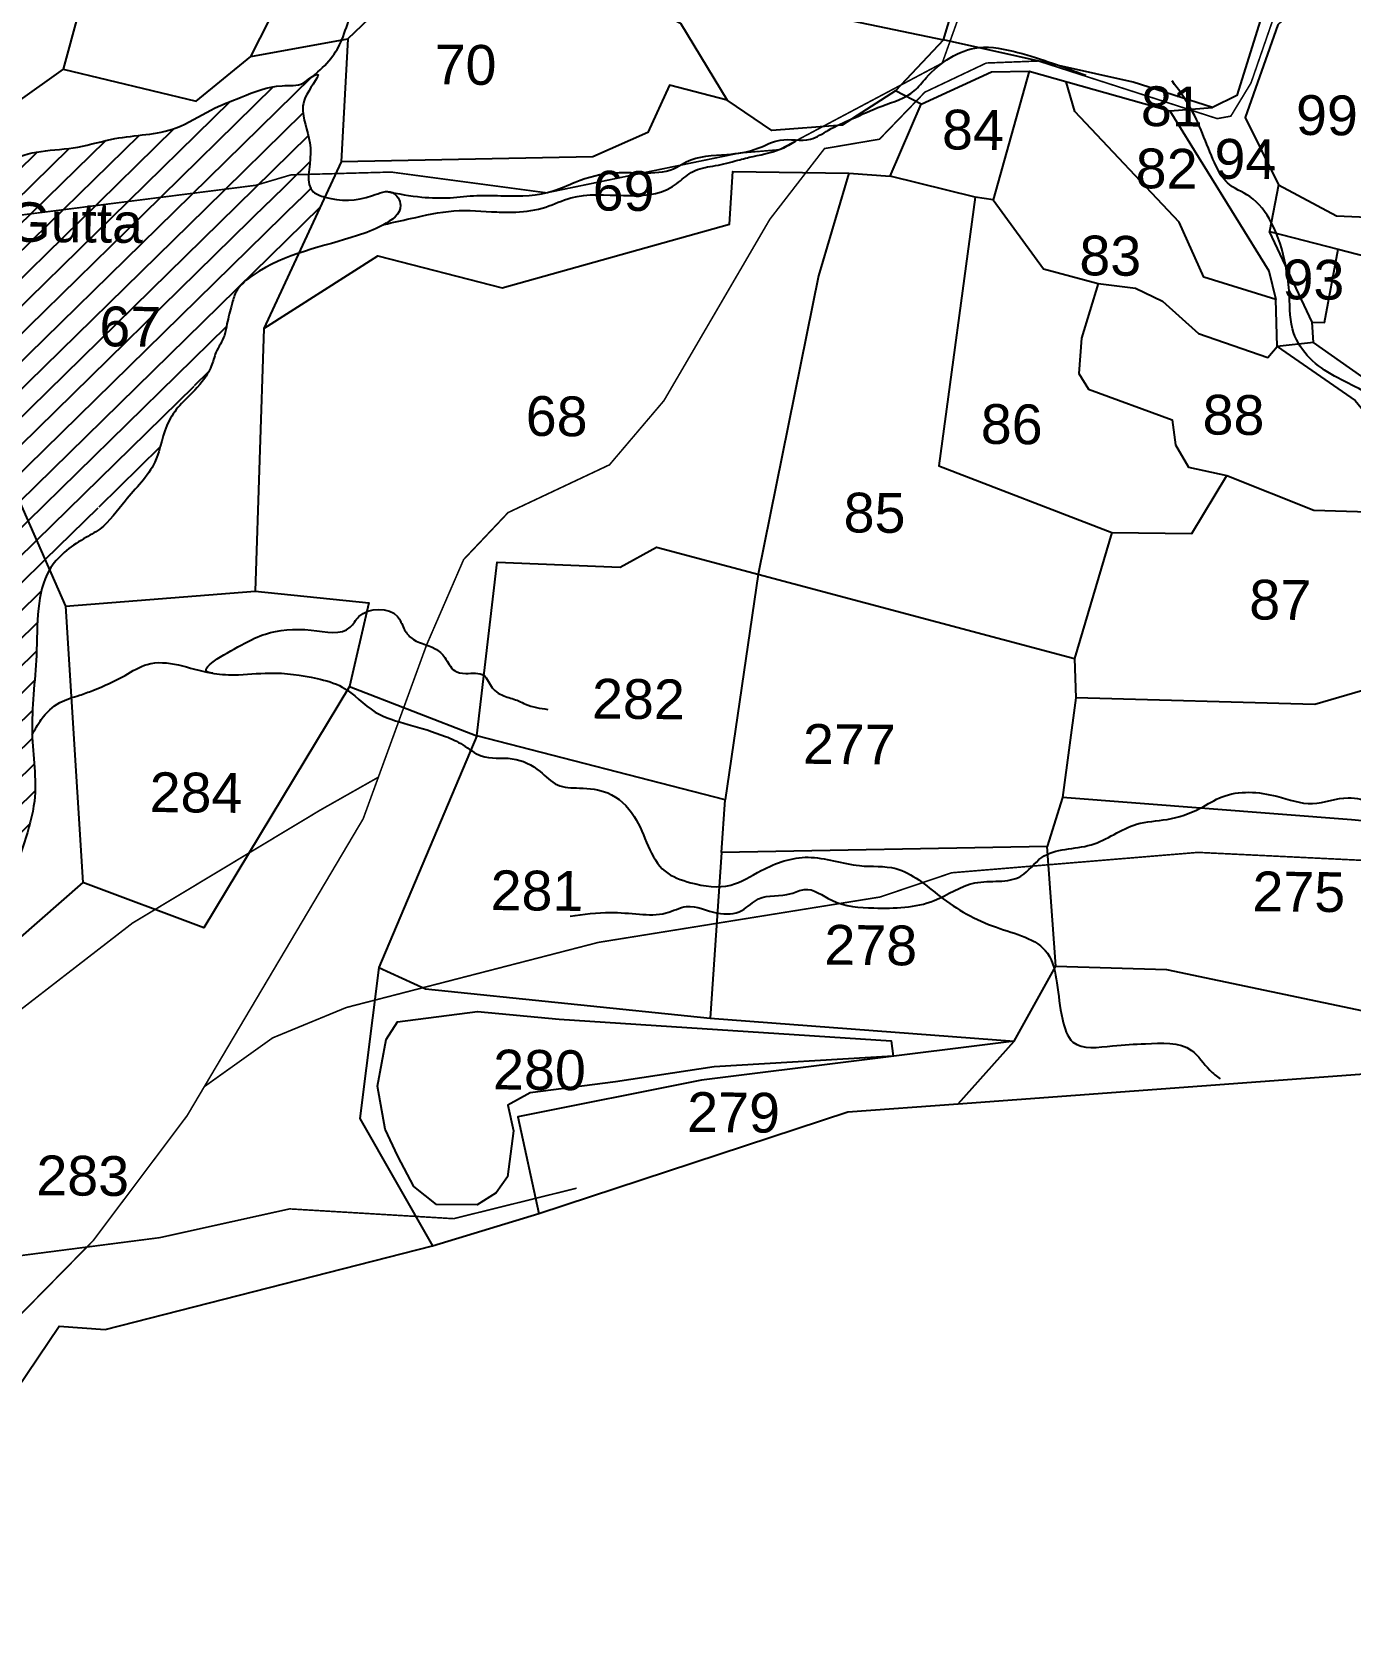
# Model space of a CAD drawing. Header units: feet. Extents: x 818823 to 828518, y 1577598 to 1585637.
# Drawn here: x 823340 to 824162, y 1581883 to 1582884 of the extents above; entities that cross this region are included whole.
import ezdxf
from ezdxf.enums import TextEntityAlignment as Align

# ---------------------------------------------------------------- set-up
doc = ezdxf.new("R2010")
doc.units = ezdxf.units.FT
doc.header["$LTSCALE"] = 15
doc.header["$MEASUREMENT"] = 0
doc.linetypes.add('HIDDEN2', pattern=[0.1875, 0.125, -0.0625])
for name, color, linetype in [('HILL', 17, 'Continuous'), ('PLOT', 7, 'Continuous'), ('PLOT NO', 7, 'Continuous'), ('ROADS', 6, 'HIDDEN2'), ('TANKS-STREAM', 4, 'Continuous'), ('TEXT', 1, 'Continuous')]:
    doc.layers.add(name, color=color, linetype=linetype)
doc.styles.get("Standard").update_dxf_attribs({"font": 'arial.ttf'})
doc.linetypes.add('DOTS', pattern='A,1e-06,-3,["●",Standard,S=3,R=0,X=-1.25,Y=-1.25],-3', length=6.000001)
pattern_1 = [(44.42830379117905, (-3796.692784984162, 30670.48230780075), (-8.625362439171669, 8.799230469165419), [])]

msp = doc.modelspace()

# ---------------------------------------------------------------- hatches: boundary and pattern name
at = {"layer": 'TANKS-STREAM', "lineweight": -2}
h = msp.add_hatch(dxfattribs=at)
h.set_pattern_fill('ANSI31', color=256, scale=98.57328938216479, angle=-0.5716962088209455)
h.set_pattern_definition(pattern_1)
edge = h.paths.add_edge_path()
edge.add_spline(control_points=[(823351.0180753886, 1582548.674030879), (823355.8284766765, 1582556.844474034), (823367.2043412018, 1582565.646392314), (823386.3605104807, 1582575.36796585), (823398.880636474, 1582594.084050091), (823419.3834642717, 1582613.205116032), (823421.9387959944, 1582638.269056539), (823434.2721194036, 1582654.108789005), (823445.2020051371, 1582663.473967349), (823452.1328782521, 1582674.737608348), (823454.5347639947, 1582685.257752851), (823460.3076586608, 1582693.089659937), (823461.8277066781, 1582703.687418696), (823464.2478566462, 1582712.568112469), (823467.3640631407, 1582724.32894194), (823482.0711550635, 1582736.371721315), (823496.4545221219, 1582742.584450391), (823506.3276796346, 1582745.975861832)], knot_values=[1060.780318961313, 1060.780318961313, 1060.780318961313, 1060.7803189614, 1089.789530060051, 1101.674853826383, 1125.350256686062, 1156.188288419428, 1183.69592040717, 1196.926328139133, 1215.893949463383, 1227.116912558572, 1236.142079044874, 1248.215047767875, 1255.557058553294, 1268.069270206988, 1276.328800560825, 1291.573749012707, 1322.751517500805, 1322.751517500805, 1322.751517500805, 1322.751517500805], degree=3, periodic=0)
edge.add_line((823506.3276796346, 1582745.975861832), (823522.5686967578, 1582780.986405947))
edge.add_spline(control_points=[(823522.5686967577, 1582780.986405947), (823519.9229880439, 1582781.74488609), (823508.8481214165, 1582785.762342815), (823517.2334897856, 1582809.630280261), (823508.6643681823, 1582828.861379347), (823508.4818866752, 1582843.604915112), (823522.3798334416, 1582860.042880427), (823512.942233163, 1582855.247031846), (823507.7646347594, 1582849.807763861), (823490.7055940214, 1582851.807388418), (823472.438990327, 1582843.836945219), (823450.1115126886, 1582835.494902808), (823426.5615087965, 1582819.557479365), (823396.159295728, 1582819.92303), (823363.1744280679, 1582809.165414856), (823314.7464189029, 1582811.738760069), (823307.1385945268, 1582760.398398178), (823284.1727556878, 1582748.420652386), (823279.1286399413, 1582744.510082508)], knot_values=[573.2059912021429, 573.2059912021614, 573.2059912021614, 573.2059912021614, 581.083726395823, 605.6021088261665, 629.3357546198841, 642.8821998460253, 656.9881116638111, 661.399471838622, 667.3167723442948, 680.6141452109877, 707.33806188452, 728.0113860356157, 752.5437751083376, 791.4779642029467, 815.4079794083505, 859.5404332861546, 916.4818519734627, 935.8485606216761, 935.8485606216761, 935.8485606216761, 935.8485606218067], degree=3, periodic=0)
edge.add_line((823279.1286399413, 1582744.510082508), (823287.9751394198, 1582691.835557627))
edge.add_line((823287.9751394198, 1582691.835557627), (823351.0180753886, 1582548.674030878))
h = msp.add_hatch(dxfattribs=at)
h.set_pattern_fill('ANSI31', color=256, scale=98.57328938216479, angle=-0.5716962088209455)
h.set_pattern_definition(pattern_1)
edge = h.paths.add_edge_path()
edge.add_spline(control_points=[(823226.1129149961, 1582687.360603499), (823224.3538662225, 1582685.51047558), (823220.4043846461, 1582681.604894826), (823216.4484345427, 1582670.855506782), (823201.8538049792, 1582664.956252509), (823185.6122766141, 1582667.809981338), (823168.227975939, 1582667.594113681), (823149.815486458, 1582673.779648235), (823129.864035818, 1582667.993619921), (823110.7089397307, 1582660.223898573), (823088.4051699813, 1582673.920861499), (823061.4569890203, 1582656.059578073), (823033.0130638957, 1582662.517448075), (823005.4654815701, 1582658.006102922), (822987.1357615235, 1582654.724661879), (822964.026248598, 1582651.73092507), (822945.4683943365, 1582656.718528017), (822924.5823174883, 1582652.53143747), (822909.8507679765, 1582653.098867816), (822901.6689205472, 1582646.785772343), (822892.6711161677, 1582645.299513839), (822887.7628342184, 1582651.503166812), (822882.7923303833, 1582653.131217897), (822880.7041579899, 1582653.391481706)], knot_values=[130.9425846768293, 130.9425846768293, 130.9425846768293, 130.9425846768293, 138.6243880558089, 147.6365218603427, 164.2700239887124, 180.2235656178116, 197.6018715650004, 216.5930783984261, 236.8901328930907, 259.4352020245751, 274.5581972936789, 309.0616195154633, 342.3088112078244, 359.9532060338752, 392.9755834614262, 398.7919025315999, 430.2660475129744, 448.5647198564814, 463.4115148101113, 472.4876013860314, 479.3473629627389, 488.1763587623863, 494.1893083333379, 494.1893083333379, 494.1893083333379, 494.1893083333379], degree=3, periodic=0)
edge.add_line((822880.7041579899, 1582653.391481707), (822869.5463146149, 1582650.918757376))
edge.add_spline(control_points=[(822869.5463146149, 1582650.918757376), (822866.7492958771, 1582649.09386654), (822860.3921594816, 1582640.599354171), (822844.692794199, 1582642.016547756), (822830.3944839711, 1582640.207298331), (822819.0526329817, 1582644.222626673), (822807.0511074654, 1582647.320451549), (822795.0620358585, 1582648.31362037), (822783.85664151, 1582644.712091002), (822772.7785345194, 1582646.018142717), (822762.901755043, 1582648.115474503), (822756.6552931273, 1582648.358755644), (822754.3343856202, 1582648.449148099)], knot_values=[0, 4.917382057101349e-10, 4.917382057101349e-10, 4.917382057101349e-10, 9.829443120708603, 30.42533233557286, 41.97898491296051, 53.69107607005496, 65.91352296896571, 79.74098888574592, 89.21181635270894, 100.9468968713888, 112.7997528807374, 119.8075229003491, 119.8075229003491, 119.8075229003491, 119.8075229003491], degree=3, periodic=0)
edge.add_spline(control_points=[(822754.8419390181, 1582655.135849261), (822755.4125755263, 1582637.750445981), (822756.2451560112, 1582612.38447783), (822766.6670910254, 1582585.278783098), (822767.5632848268, 1582561.600013585), (822763.1800291076, 1582535.116989713), (822757.7610526598, 1582494.683163083), (822785.902978618, 1582472.608364074), (822810.7628016747, 1582425.588505547), (822891.4953501404, 1582491.785363033), (822903.5111984594, 1582405.294822835), (822921.1383826992, 1582366.307303669), (822917.8445861978, 1582330.952022349), (822928.0950503233, 1582291.896398292), (822936.1505640182, 1582241.728120832), (822982.4545481707, 1582237.448474778), (822997.5230773601, 1582207.47883854), (823023.7298061454, 1582193.491722686), (823068.1279469262, 1582196.224495643), (823111.4075589111, 1582168.327979869), (823161.4320412305, 1582160.400743922), (823175.7772572379, 1582100.380995652), (823183.2921962243, 1582120.906215459), (823184.3179294984, 1582132.814161965), (823188.0446015097, 1582155.716041693), (823193.9905721407, 1582178.414128882), (823194.5248400513, 1582200.116647152), (823197.6531784226, 1582214.309923511), (823220.9567257249, 1582246.48082747), (823257.0560179586, 1582285.520981419), (823316.6205939939, 1582306.975937173), (823323.7751687901, 1582337.58143923), (823328.3596075483, 1582357.061145145), (823335.436744893, 1582378.654588938), (823344.8411080244, 1582409.428308532), (823337.7724052512, 1582448.991369417), (823343.6053087802, 1582488.949819148), (823343.101820945, 1582523.000599064), (823346.8430909866, 1582541.582840209), (823351.0180753886, 1582548.674030879)], knot_values=[1322.751517500717, 1322.751517500717, 1322.751517500717, 1322.751517500717, 1374.889367048954, 1398.82263358446, 1409.340516995891, 1445.88976888656, 1482.277552024885, 1521.199314343413, 1548.001319507027, 1624.938472443263, 1692.555884419146, 1730.916475385854, 1762.455116559292, 1794.557944221954, 1858.131997018456, 1884.598545654443, 1919.285318673716, 1951.611957808616, 1967.831140017034, 2052.193057522933, 2092.084737072611, 2132.886437654124, 2136.626338748832, 2152.599819976378, 2170.302373125571, 2206.144650969642, 2223.263793827303, 2235.896205418859, 2249.261816130098, 2341.878390249548, 2398.567374575462, 2417.811402335883, 2433.099060060214, 2459.553584719228, 2486.520027178829, 2529.064000799066, 2578.049012899138, 2607.639330067949, 2632.816648258743, 2632.816648258743, 2632.816648258743, 2632.816648258831], degree=3, periodic=0)
edge.add_line((823351.0180753885, 1582548.674030879), (823287.9751394198, 1582691.835557627))
edge.add_line((823287.9751394198, 1582691.835557627), (823226.1129149961, 1582687.360603499))

# ---------------------------------------------------------------- linework, layer by layer
at = {"layer": 'HILL', "lineweight": -2}
msp.add_lwpolyline([(823560.303844, 1582200.016744672), (823555.3584889589, 1582226.795320619), (823560.8614602307, 1582255.899564622), (823567.9215959841, 1582266.937371165), (823617.678638242, 1582273.383524662), (823668.7147011659, 1582268.708680155), (823875.5795978202, 1582255.189133473), (823876.7820697993, 1582245.489062633), (823765.259433138, 1582238.933301651), (823703.6573860196, 1582229.48113864), (823650.5550978819, 1582222.619749055), (823636.5802417822, 1582215.122271777), (823640.2430631492, 1582199.117618781), (823636.4809189207, 1582170.343133615), (823629.4311238403, 1582160.346631195), (823617.5410443525, 1582152.828351365), (823592.1759635614, 1582153.081452063), (823578.0406713071, 1582164.330753206), (823568.1511780705, 1582183.174611198), (823560.303844, 1582200.016744672)], dxfattribs=at)
at = {"layer": 'PLOT', "lineweight": -2}
for points in [[(823359.5550301621, 1582860.790489682), (823442.5153920399, 1582840.710028937), (823476.5149029257, 1582868.69989173), (823558.1358560186, 1583029.336629347), (823693.8617553789, 1582999.040504439), (823697.0166365742, 1583066.279160127), (823655.5367088479, 1583093.530814244)], [(823398.4467505211, 1583003.631731594), (823359.5550301621, 1582860.790489682), (823270.2821404627, 1582797.184607389)], [(823908.0916485682, 1582879.101509586), (823915.5316493094, 1582903.98972887), (824031.3145514562, 1582961.956496367), (824034.7630692233, 1582993.168641428)], [(823536.8794935294, 1582879.746062145), (823581.3939110292, 1582922.333648484), (823627.3580920447, 1582936.182083422), (823666.7811571509, 1582930.065963066), (823744.2019428876, 1582889.376450158), (823773.3949959198, 1582841.385579048), (823737.482167435, 1582850.7370623), (823723.8899915522, 1582821.236460174), (823689.6987342975, 1582806.162243091), (823532.783189238, 1582803.005651225)], [(823783.0825021898, 1582930.083003977), (823768.1023109579, 1582912.863410574), (823784.3631780609, 1582905.049595781), (823908.0916485682, 1582879.101509586), (823878.2635678843, 1582847.175601463)], [(824145.9529207292, 1582915.826860656), (824116.4836081512, 1582888.423825043), (824096.1478756865, 1582830.536323457), (824116.8007609217, 1582788.565011524), (824152.987096503, 1582769.24140586), (824219.3902237002, 1582766.405972134), (824221.3291718317, 1582782.386343297), (824193.0365903188, 1582799.932726788), (824188.3955060457, 1582830.200759971), (824171.0246989192, 1582872.318198977), (824189.0857246628, 1582897.517526405), (824195.7833947672, 1582912.310256546)], [(824107.7596561364, 1582898.146365509), (824090.8285745049, 1582844.358396695), (824075.8099557259, 1582836.903526258)], [(823476.5149029257, 1582868.69989173), (823536.8794935294, 1582879.746062145), (823532.783189238, 1582803.005651225), (823484.6237684214, 1582699.18902975), (823479.3158678013, 1582535.467746757)], [(823894.2011923983, 1582838.924219242), (823937.9746121535, 1582859.019131664), (823961.4781155948, 1582859.394386766), (824049.0667754292, 1582834.821131084), (824075.8099557259, 1582836.903526258), (824026.3699062237, 1582852.560797299), (823908.0916485682, 1582879.101509586)], [(823961.4781155948, 1582859.394386766), (823939.021150784, 1582779.299207248), (823927.930138266, 1582780.995189532), (823874.8317376529, 1582794.079401304)], [(823484.6237684214, 1582699.18902975), (823555.6090897993, 1582744.468890815), (823633.1691058273, 1582724.453078093), (823774.7965369875, 1582764.236045839), (823776.9413687522, 1582797.034296216), (823849.1105213421, 1582795.954525959), (823874.8317376529, 1582794.079401304), (823894.2011923983, 1582838.924219242), (823878.2635678843, 1582847.175601463), (823844.929576476, 1582825.748670958), (823801.1581930218, 1582822.588850928), (823773.3949959198, 1582841.385579048)], [(824004.5038582314, 1582727.099360153), (824027.7839947409, 1582724.235540585), (824044.5692464293, 1582716.085935043), (824067.0064501624, 1582696.054730157), (824110.2819736224, 1582681.057698539), (824116.1212258631, 1582687.946828143), (824115.2872476481, 1582717.249622694), (824070.2426973596, 1582731.160215396), (824055.0153183176, 1582765.33275711), (823989.8682872134, 1582834.267166806), (823984.5826086663, 1582852.912353399)], [(824049.0667754292, 1582834.821131084), (824110.8624081432, 1582734.957046782), (824115.2872476481, 1582717.249622694)], [(823849.1105213421, 1582795.954525959), (823830.14039862, 1582731.976099265), (823792.5803508162, 1582545.900902055), (823772.1178506826, 1582405.409699545)], [(824116.8007609217, 1582788.565011524), (824111.3119131606, 1582759.599003959), (824154.0368187291, 1582748.644116846), (824212.6968192256, 1582733.454599357), (824359.444085143, 1582698.998033866), (824410.4843765891, 1582683.262988131), (824392.0086761732, 1582645.382824594), (824350.5938717024, 1582627.567814272), (824349.4255292604, 1582605.930450301), (824346.1546776089, 1582588.358278355), (824300.1676538165, 1582585.486409408), (824281.8098269491, 1582583.290675208), (824277.1031643897, 1582565.019068675), (824292.9300709518, 1582552.25222794), (824248.0137246368, 1582542.60886432), (824226.750583667, 1582559.474162032), (824218.8387019623, 1582603.712379114), (824185.5599393543, 1582657.334569186), (824138.7408182235, 1582690.394383772), (824116.1212258631, 1582687.946828143)], [(823927.930138266, 1582780.995189532), (823905.1522365406, 1582613.50319716), (824013.0772003027, 1582572.040152695), (823989.8033822464, 1582493.492190527)], [(823939.021150784, 1582779.299207248), (823970.5371830349, 1582736.212263798), (824004.5038582314, 1582727.099360153), (823994.0982397391, 1582693.17735708), (823992.3790880105, 1582671.152687714), (823998.4918810672, 1582661.247658183), (824050.618759714, 1582642.190661114), (824052.6047069993, 1582626.548948555), (824060.8208797832, 1582612.77097438), (824084.7547770787, 1582607.451184379)], [(824138.7408182235, 1582690.394383772), (824137.9102019697, 1582703.12807482), (824111.3119131606, 1582759.599003959)], [(824137.9102019697, 1582703.12807482), (824145.5272725748, 1582702.814148791), (824154.0368187291, 1582748.644116846)], [(823287.9751394199, 1582691.835557627), (823361.0171171254, 1582525.967631517), (823371.904863658, 1582353.776721667), (823209.5604676411, 1582211.634771078), (823185.9816778814, 1582095.697937546)], [(824116.1212258631, 1582687.946828143), (824164.5737606348, 1582654.213379427), (824200.8048458545, 1582610.077678334), (824206.769288935, 1582583.870320147)], [(824013.0772003027, 1582572.040152695), (824062.8637369351, 1582571.40070203), (824084.7547770787, 1582607.451184379), (824138.8688709108, 1582585.900333891), (824206.769288935, 1582583.870320147), (824220.2308678108, 1582544.489436136), (824322.4615743386, 1582478.816335846), (824174.3345419852, 1582474.997462677), (824139.4732275723, 1582464.806284267), (823990.6613880754, 1582468.977524802)], [(823617.2984348739, 1582445.291442874), (823629.9937918376, 1582553.38049843), (823706.6171159071, 1582550.378659699), (823729.3056951608, 1582562.715080152), (823989.8033822464, 1582493.492190527), (823990.6613880754, 1582468.977524802), (823982.3037143716, 1582406.830888979), (823972.8132958274, 1582376.282413451)], [(823361.0171171254, 1582525.967631517), (823479.3158678013, 1582535.467746757), (823549.969656663, 1582528.166118493), (823537.9598706214, 1582475.972381999), (823447.2338598017, 1582325.612142483), (823371.904863658, 1582353.776721667)], [(823537.9598706214, 1582475.972381999), (823617.2984348739, 1582445.291442874), (823556.2628651949, 1582300.742490553), (823544.5030726067, 1582206.678356251), (823589.747605501, 1582127.334280587)], [(823769.8215041442, 1582372.442955476), (823772.1178506826, 1582405.409699545), (823617.2984348739, 1582445.291442874)], [(823978.1215032298, 1582301.704916027), (824047.0421443649, 1582299.502715176), (824210.0956936105, 1582265.35404612), (824260.9554106821, 1582305.936850743), (824245.2535278976, 1582313.977191207), (824247.6724251541, 1582340.70951478), (824311.472497898, 1582354.254763949), (824312.911375103, 1582378.607917593), (824162.4043433595, 1582392.837453511), (823982.3037143716, 1582406.830888979)], [(823917.25468469, 1582215.755296105), (823952.090517538, 1582254.824695297), (823978.1215032298, 1582301.704916027), (823972.8132958274, 1582376.282413451), (823769.8215041442, 1582372.442955476), (823762.7674580213, 1582269.221953096)], [(823556.2628651949, 1582300.742490553), (823585.2954774743, 1582287.530772269), (823762.7674580213, 1582269.221953096), (823952.090517538, 1582254.824695297), (823757.309477533, 1582230.678609512), (823642.9924696794, 1582207.823067277), (823655.9232106484, 1582147.514982766)], [(823284.0194116229, 1581969.04311701), (823357.0728445649, 1582077.269839463), (823385.707012514, 1582075.300205782), (823589.747605501, 1582127.334280587), (823655.9232106484, 1582147.514982766), (823848.5636127138, 1582210.932478955), (823917.25468469, 1582215.755296105), (824178.7076673749, 1582235.199167301), (824479.5823451356, 1582171.559934889), (824624.185526146, 1581882.991474222), (824670.6966632394, 1581951.488110355)]]:
    msp.add_lwpolyline(points, dxfattribs=at)
at = {"layer": 'ROADS', "linetype": 'DOTS', "lineweight": -2, "ltscale": 0.15, "const_width": 1}
for points in [[(821937.6017585667, 1582776.956024027), (822005.423801731, 1582742.123510859), (822220.7720571319, 1582742.313760839), (822440.532376333, 1582744.518915611), (822527.6490665111, 1582740.916350471), (822692.7237664171, 1582732.006469941), (822842.5389310782, 1582699.714769334), (822954.6508083502, 1582680.118565143), (823064.3012682272, 1582682.993041709), (823124.4433664548, 1582684.569661198), (823201.3344482847, 1582696.332815013), (823225.9179532994, 1582703.720910174), (823260.3835082029, 1582740.712349704), (823331.4209916133, 1582769.561552992), (823479.5074011196, 1582788.347181992), (823501.6251379712, 1582794.880917869), (823563.9774751816, 1582796.608105765), (823660.7824096926, 1582783.678892088), (823781.0338204723, 1582808.48399047), (823805.676492763, 1582810.515344544), (823907.3186181914, 1582864.50835732), (823920.2111152678, 1582900.450536316)], [(823125.9517310435, 1582101.214549834), (823138.1959950046, 1582118.046396786), (823198.5386840389, 1582157.440696499), (823237.3796104569, 1582182.797721865), (823244.5429314044, 1582205.972505622), (823402.7786296342, 1582328.498098131), (823493.9071934143, 1582383.352244036), (823519.8111626653, 1582398.944941318), (823555.9851383208, 1582419.424863118)], [(824394.3342046761, 1582327.652313411), (824325.0337109263, 1582360.076684855), (824066.686871808, 1582372.57254557), (823995.7720606038, 1582366.7042909), (823913.2648965217, 1582359.876760195), (823868.6425422665, 1582344.766646581), (823742.4031679793, 1582324.419906054), (823693.0910126034, 1582316.471976686), (823536.0540137683, 1582275.89985062), (823490.0904527948, 1582256.94403506), (823447.5504139537, 1582226.556213218)], [(822657.6424044545, 1581893.065898348), (822666.5230686095, 1581914.211572348), (822718.778083486, 1581945.108188306), (822793.0928013496, 1581989.047957594), (822809.468819275, 1581998.730540939), (822886.8620891606, 1582035.566911074), (823004.6897242807, 1582071.618657662), (823138.1468058868, 1582104.19094887), (823324.5556862694, 1582120.155983585), (823419.8387753452, 1582132.460456294), (823500.7246865589, 1582150.3745286), (823602.8835456616, 1582144.278687127), (823626.9449232091, 1582150.243176316), (823679.5360792095, 1582163.279810682)]]:
    msp.add_lwpolyline(points, dxfattribs=at)
at = {"layer": 'ROADS', "lineweight": -2, "ltscale": 10, "const_width": 1}
msp.add_lwpolyline([(823276.8823834434, 1582027.320210007), (823378.2481760884, 1582130.535204872), (823436.7861717598, 1582208.400461394), (823546.5398365203, 1582393.518954957), (823586.0287067038, 1582501.826245287), (823609.1332719735, 1582555.087200279), (823636.8376083348, 1582584.372798507), (823700.0084862749, 1582614.152807968), (823733.9489643868, 1582654.151201409), (823799.929474681, 1582767.190701071), (823833.973694735, 1582811.244445596), (823868.2246026024, 1582817.083356352), (823896.5225652015, 1582846.403198578), (823934.8041694352, 1582864.563243812), (823967.2307773959, 1582865.831153443), (824078.6787755515, 1582829.916946792), (824087.1609489536, 1582831.458809045), (824099.7419268481, 1582852.152410893), (824115.5097616428, 1582897.776251206)], dxfattribs=at)
at = {"layer": 'TANKS-STREAM', "lineweight": -2}
for points in [[(823515.3472516052, 1582856.393900449), (823526.4817583392, 1582867.445639906), (823533.2574254293, 1582879.083256664), (823539.0325978815, 1582894.309133529), (823545.9617896144, 1582904.871935005), (823588.9370190677, 1582936.081099115), (823602.3592128413, 1582940.854210059), (823635.1263377037, 1582942.162930049), (823656.4225159301, 1582942.768270429), (823668.4637774555, 1582945.919499397), (823678.6326203271, 1582952.905967922), (823683.2169973332, 1582974.669323841), (823685.8610067504, 1582993.453267934), (823694.3585810701, 1583009.629141389), (823703.9244187609, 1583054.350854091), (823701.8845237823, 1583064.401546472), (823707.4654222967, 1583076.613462988), (823725.0712128497, 1583090.341091216), (823754.6801853563, 1583103.403714666), (823769.278417606, 1583116.616100724), (823780.3286469857, 1583129.863909109), (823786.7228335418, 1583141.522496348), (823790.1583713276, 1583157.572414414), (823786.0780670317, 1583183.192612922), (823792.348908379, 1583209.846163312), (823804.4409514769, 1583245.437890453), (823816.2083731085, 1583275.853207965), (823824.0805017372, 1583298.072425573), (823848.8260723134, 1583329.203066912)], [(823561.3097586184, 1582784.480228374), (823583.0571070474, 1582781.035058178), (823600.734442859, 1582780.648438996), (823617.3762146016, 1582781.953986629), (823634.4242413812, 1582781.783876093), (823664.9758852243, 1582784.842728008), (823678.7130439014, 1582790.381881353), (823703.6092965539, 1582796.230144181), (823741.9525325509, 1582799.631688317), (823747.8792211678, 1582802.936255726), (823773.1322030919, 1582807.599244917), (823792.5352403864, 1582811.400009476), (823806.2682040159, 1582816.518746272), (823825.2188903373, 1582817.170567221), (823836.4303732043, 1582822.734941794), (823851.0563653352, 1582829.686941581), (823869.627202703, 1582837.750521594), (823889.928798904, 1582847.218566302), (823897.3770127235, 1582855.343242399), (823930.0489825681, 1582874.174456247), (823954.4886457992, 1582871.158616923), (823996.9146933589, 1582856.909670269)], [(822754.3343856202, 1582648.4491481), (822761.2753022285, 1582648.033068056), (822772.8897396065, 1582646.183049278), (822784.5163381738, 1582645.546803331), (822793.7366123068, 1582647.36231831), (822807.448224267, 1582646.878678154), (822819.2259126185, 1582643.986585423), (822830.4828048631, 1582641.099670113), (822841.9444224748, 1582641.332123922), (822862.1176297145, 1582644.599062704), (822869.5463146153, 1582650.918757377), (822886.5548930849, 1582651.382915018), (822893.7979888777, 1582646.455102917), (822900.5756548969, 1582647.081135314), (822908.6031480485, 1582651.162910644), (822923.2070420078, 1582653.098116887), (822941.2813446834, 1582654.82530285), (822972.4544375966, 1582652.943389513), (822978.1904122265, 1582653.579816232), (823010.5369665566, 1582658.806214012), (823027.9203018405, 1582660.887116073), (823060.9094282809, 1582660.904761676), (823094.3201166735, 1582668.374899604), (823108.5452893757, 1582663.598617852), (823130.5144439328, 1582667.81484827), (823150.2605553803, 1582671.776034736), (823168.8246657901, 1582668.541443099), (823186.0204762928, 1582667.260991744), (823201.8341577857, 1582666.548764797), (823216.61791069, 1582673.886046543), (823221.1358095991, 1582681.602990356), (823228.9979536975, 1582690.672656604), (823237.5250747849, 1582704.277835443), (823246.7555184071, 1582711.393322919), (823279.1286399413, 1582744.510082508), (823294.6612280684, 1582755.824154423), (823325.9569105417, 1582802.864219446), (823368.7366395867, 1582812.215712069), (823391.8944122834, 1582817.460527067), (823429.9478631292, 1582824.121253974), (823451.5979023619, 1582835.248130879), (823470.4756487943, 1582843.273598559), (823496.0024392676, 1582850.450447181), (823509.1046190086, 1582852.005681164), (823513.8387021931, 1582855.478641819), (823517.7739907282, 1582857.395065951), (823511.3838797412, 1582844.942501864), (823509.2932577983, 1582831.664782561), (823513.761972632, 1582808.543230779), (823515.4779070327, 1582784.275747494), (823522.5686967577, 1582780.986405947), (823552.2668481302, 1582781.952983526), (823564.8169232667, 1582783.783427381), (823569.829402477, 1582775.910721602), (823558.7402806717, 1582763.505045712), (823543.0107849024, 1582757.012709442), (823477.9905906864, 1582732.430243691), (823467.289177386, 1582721.739389751), (823464.6172387879, 1582713.991766366), (823461.6860140045, 1582701.927668129), (823460.1015068915, 1582694.817049478), (823454.8050314669, 1582684.072282626), (823451.884176245, 1582675.606901567), (823446.2579484023, 1582665.996867385), (823433.332448134, 1582652.316999439), (823425.6222111469, 1582641.692069047), (823416.7235589271, 1582615.889297091), (823398.1614975876, 1582591.563826213), (823382.4332414201, 1582574.114500054), (823372.3484349508, 1582568.001136749), (823351.0180753886, 1582548.674030879), (823344.2501082881, 1582524.626376122), (823342.9204732277, 1582495.295857869), (823340.2886273254, 1582446.762368012), (823341.6652561231, 1582404.571067909), (823335.3184578489, 1582378.577563309), (823327.6759961782, 1582353.465561239), (823324.0505135645, 1582338.736191225), (823318.2164351948, 1582320.554621027), (823272.5825960574, 1582287.668460949), (823205.4296313379, 1582224.933575611), (823198.3605508897, 1582213.712824381), (823195.1958426823, 1582201.584559355), (823193.7225278714, 1582184.66230822), (823187.2509087932, 1582149.69201301), (823184.4689815938, 1582132.348561489), (823181.7043363104, 1582116.742047023), (823180.3653432914, 1582113.28116967), (823158.5298625808, 1582147.372917085), (823124.8211453166, 1582168.120463768), (823045.2968297139, 1582194.250210034), (823029.2145324842, 1582194.844961594), (823000.6624714547, 1582209.461112567), (822976.9968930441, 1582234.45125791), (822952.3014421491, 1582243.383282062), (822925.4017111765, 1582300.44085334), (822919.6268628844, 1582331.766659254), (822918.6345062703, 1582363.04476322), (822908.1291121823, 1582399.629138986), (822879.2836964987, 1582460.204344259), (822804.0821046091, 1582447.069940029), (822786.9073002139, 1582467.374259931), (822763.5810701146, 1582498.153552581), (822763.2462307393, 1582534.257345633), (822767.0815917248, 1582570.319527124), (822766.4904663555, 1582580.739017457), (822760.4637701039, 1582603.709055895), (822754.8419390181, 1582655.135849261)], [(823675.5732848555, 1582332.895068083), (823700.5600554167, 1582335.161948931), (823718.6424366377, 1582334.066540047), (823735.369054789, 1582334.814613864), (823748.0054620067, 1582338.805959907), (823767.2455645269, 1582334.74954311), (823782.5648841877, 1582336.402397169), (823792.94322477, 1582343.618733731), (823813.130000882, 1582346.848506907), (823821.4016143465, 1582349.510921123), (823838.5109411388, 1582342.706556206), (823864.7910452387, 1582337.931162366), (823902.3982968212, 1582342.588318763), (823927.7008307345, 1582353.544428814), (823956.3722810389, 1582357.833260807), (823969.3130401421, 1582369.370209127), (824000.082038573, 1582377.298058573), (824028.4441877094, 1582390.129693849), (824047.4836473824, 1582393.142170998), (824068.1444707576, 1582400.161244948), (824081.7494196044, 1582407.211282635), (824115.878205407, 1582407.556967878), (824138.0484655267, 1582402.989565729), (824160.3008875918, 1582406.656215864), (824190.8964329202, 1582397.201055351), (824216.9780774534, 1582394.424597907), (824230.909383835, 1582395.686653093), (824251.4857649405, 1582392.050132403), (824273.6583073152, 1582387.711451789), (824289.6933006224, 1582388.008938237), (824331.762010725, 1582380.726776489), (824353.7351859012, 1582379.363780492), (824365.405385647, 1582378.332354356), (824377.5929480344, 1582383.243156351), (824379.1586804772, 1582402.442247433), (824375.8902338505, 1582419.173349567), (824370.9456468966, 1582428.601301115), (824358.0018462184, 1582439.710281482), (824337.9804333317, 1582465.885233551), (824329.2410650104, 1582485.865434584), (824318.3626188909, 1582494.140089296), (824264.7173981256, 1582530.213525082), (824244.9616064104, 1582535.659937077), (824235.9244135548, 1582541.605062745), (824224.3180622163, 1582553.430774014), (824220.7785124589, 1582563.358932877), (824210.8638239969, 1582598.592201544), (824200.8048458545, 1582610.077678334), (824198.1549557475, 1582620.343175524), (824187.0713501744, 1582643.046164348), (824181.6589060298, 1582651.168888744), (824166.8986588347, 1582661.644116204), (824134.7899808123, 1582682.297672), (824125.5838649867, 1582698.849693001), (824123.5324978725, 1582722.659839804), (824121.343817153, 1582738.300230058), (824112.382295438, 1582765.247676048), (824098.9123498858, 1582781.322993134), (824085.1020933845, 1582789.852257598), (824078.0966377407, 1582800.250105326), (824062.4383655775, 1582835.862328672), (824050.5803584111, 1582853.414589898)], [(823559.566173754, 1582763.956589263), (823575.9863917636, 1582767.61483654), (823603.1253163925, 1582772.417309431), (823629.7861279094, 1582771.728511542), (823641.6372466485, 1582771.610257378), (823660.2941499051, 1582774.806275341), (823676.0136199339, 1582780.568269579), (823739.337441233, 1582787.60256286), (823744.1978702612, 1582791.204465174), (823753.3252742519, 1582797.538111353), (823766.0751591572, 1582800.623240529), (823779.9974337555, 1582803.988697941), (823789.5240126553, 1582806.375913882), (823808.6672149125, 1582811.777382639), (823816.873747748, 1582816.622272238)], [(823452.8732791856, 1582484.246888657), (823450.3120119261, 1582484.710605617), (823470.4429400446, 1582501.751492159), (823485.712584515, 1582508.68390687), (823514.1108934474, 1582511.099510814), (823538.4493519054, 1582512.880882428), (823543.9207643805, 1582519.573695567), (823567.9046865941, 1582519.671747893), (823571.8836522137, 1582512.209893146), (823576.2172534455, 1582506.431337449), (823591.348889759, 1582499.532940654), (823597.3745858443, 1582494.074872099), (823603.3733536255, 1582485.91812035), (823610.4493933147, 1582484.160656454), (823621.708411125, 1582482.838253835), (823626.9118063338, 1582475.2247524), (823635.3018421981, 1582469.743091724), (823643.3810010646, 1582466.963504214), (823647.7515791979, 1582464.895664867), (823661.5692193363, 1582461.721464853)], [(823340.3176700494, 1582445.852095963), (823345.9961009008, 1582455.449088892), (823357.5185610951, 1582465.960052401), (823369.759904091, 1582470.502960362), (823378.093750923, 1582473.529839905), (823398.1681370436, 1582482.918796952), (823411.9895647295, 1582489.778456663), (823451.6384039061, 1582484.458599278), (823466.1580277743, 1582483.277045262), (823488.2253844944, 1582484.352695939), (823517.7732430802, 1582480.947840155), (823533.5488041979, 1582475.607024815), (823554.1047282239, 1582460.06649641), (823574.5273549272, 1582452.346812116), (823597.8067399696, 1582444.857775928), (823608.652461685, 1582439.566171312), (823620.0016721349, 1582432.714504846), (823639.4459143066, 1582430.965484737), (823656.7524297043, 1582423.017701748), (823667.5671713657, 1582414.616368991), (823681.3006314741, 1582412.665140622), (823698.9157296156, 1582409.638507382), (823715.3766576018, 1582394.960779922), (823734.6250760457, 1582360.844171064), (823750.6420385089, 1582353.686774577), (823775.5376102183, 1582352.142513133), (823794.5716021119, 1582361.282697825), (823823.7168682226, 1582369.544470125), (823855.8412468262, 1582364.299694158), (823878.3991136277, 1582362.519586083), (823905.9910734094, 1582345.139079156), (823941.0893931877, 1582325.869499057), (823972.8457154239, 1582309.743284475), (823978.8059136148, 1582291.210163431), (823982.2134767142, 1582268.628420369), (823988.8173111707, 1582254.308203801), (824013.4456731839, 1582251.989089717), (824033.9588531245, 1582253.339421436), (824062.7205479504, 1582249.164891299), (824074.0154066995, 1582236.87123082), (824080.4477068121, 1582231.364491723)]]:
    msp.add_spline(points, degree=3, dxfattribs=at)

# ---------------------------------------------------------------- texts
at = {"layer": 'PLOT NO', "lineweight": -2}
for s, p in [('70', (823610.3164031152, 1582863.495071102)), ('81', (824050.4315964252, 1582837.543124624)), ('84', (823926.5208990419, 1582822.968645217)), ('99', (824147.0372528561, 1582832.029470656)), ('94', (824096.2238344644, 1582804.748621021)), ('82', (824047.1664233945, 1582798.76712116)), ('69', (823708.8321659316, 1582784.894862046)), ('83', (824012.0857589346, 1582744.497683562)), ('93', (824138.6477655831, 1582729.582843693)), ('67', (823401.4529431292, 1582700.28334146)), ('68', (823667.1351096953, 1582644.450144112)), ('88', (824088.8760542042, 1582645.275526324)), ('86', (823950.6614657447, 1582639.467888364)), ('85', (823865.2018812576, 1582584.263782407)), ('87', (824117.947535536, 1582529.997034575)), ('282', (823718.047392235, 1582468.167010874)), ('277', (823849.4308129707, 1582439.951980721)), ('284', (823442.3841230652, 1582409.863893881)), ('281', (823654.8457659768, 1582348.756222741)), ('275', (824129.5465448046, 1582348.029069705)), ('278', (823862.8327372433, 1582314.773255599)), ('280', (823656.394393037, 1582236.998414709)), ('279', (823777.333944116, 1582210.51659882)), ('283', (823371.8185397125, 1582171.049342968))]:
    msp.add_text(s, height=24.80595313494723, rotation=359.4283037910465, dxfattribs=at).set_placement(p, align=Align.MIDDLE_CENTER)
at = {"layer": 'TEXT', "color": 7, "lineweight": -2}
msp.add_text('Chinnaraiyani Gutta', height=24.6433223455412, rotation=359.4283037910465, dxfattribs=at).set_placement((823104.9353246395, 1582755.429066542))

doc.saveas('drawing.dxf')
